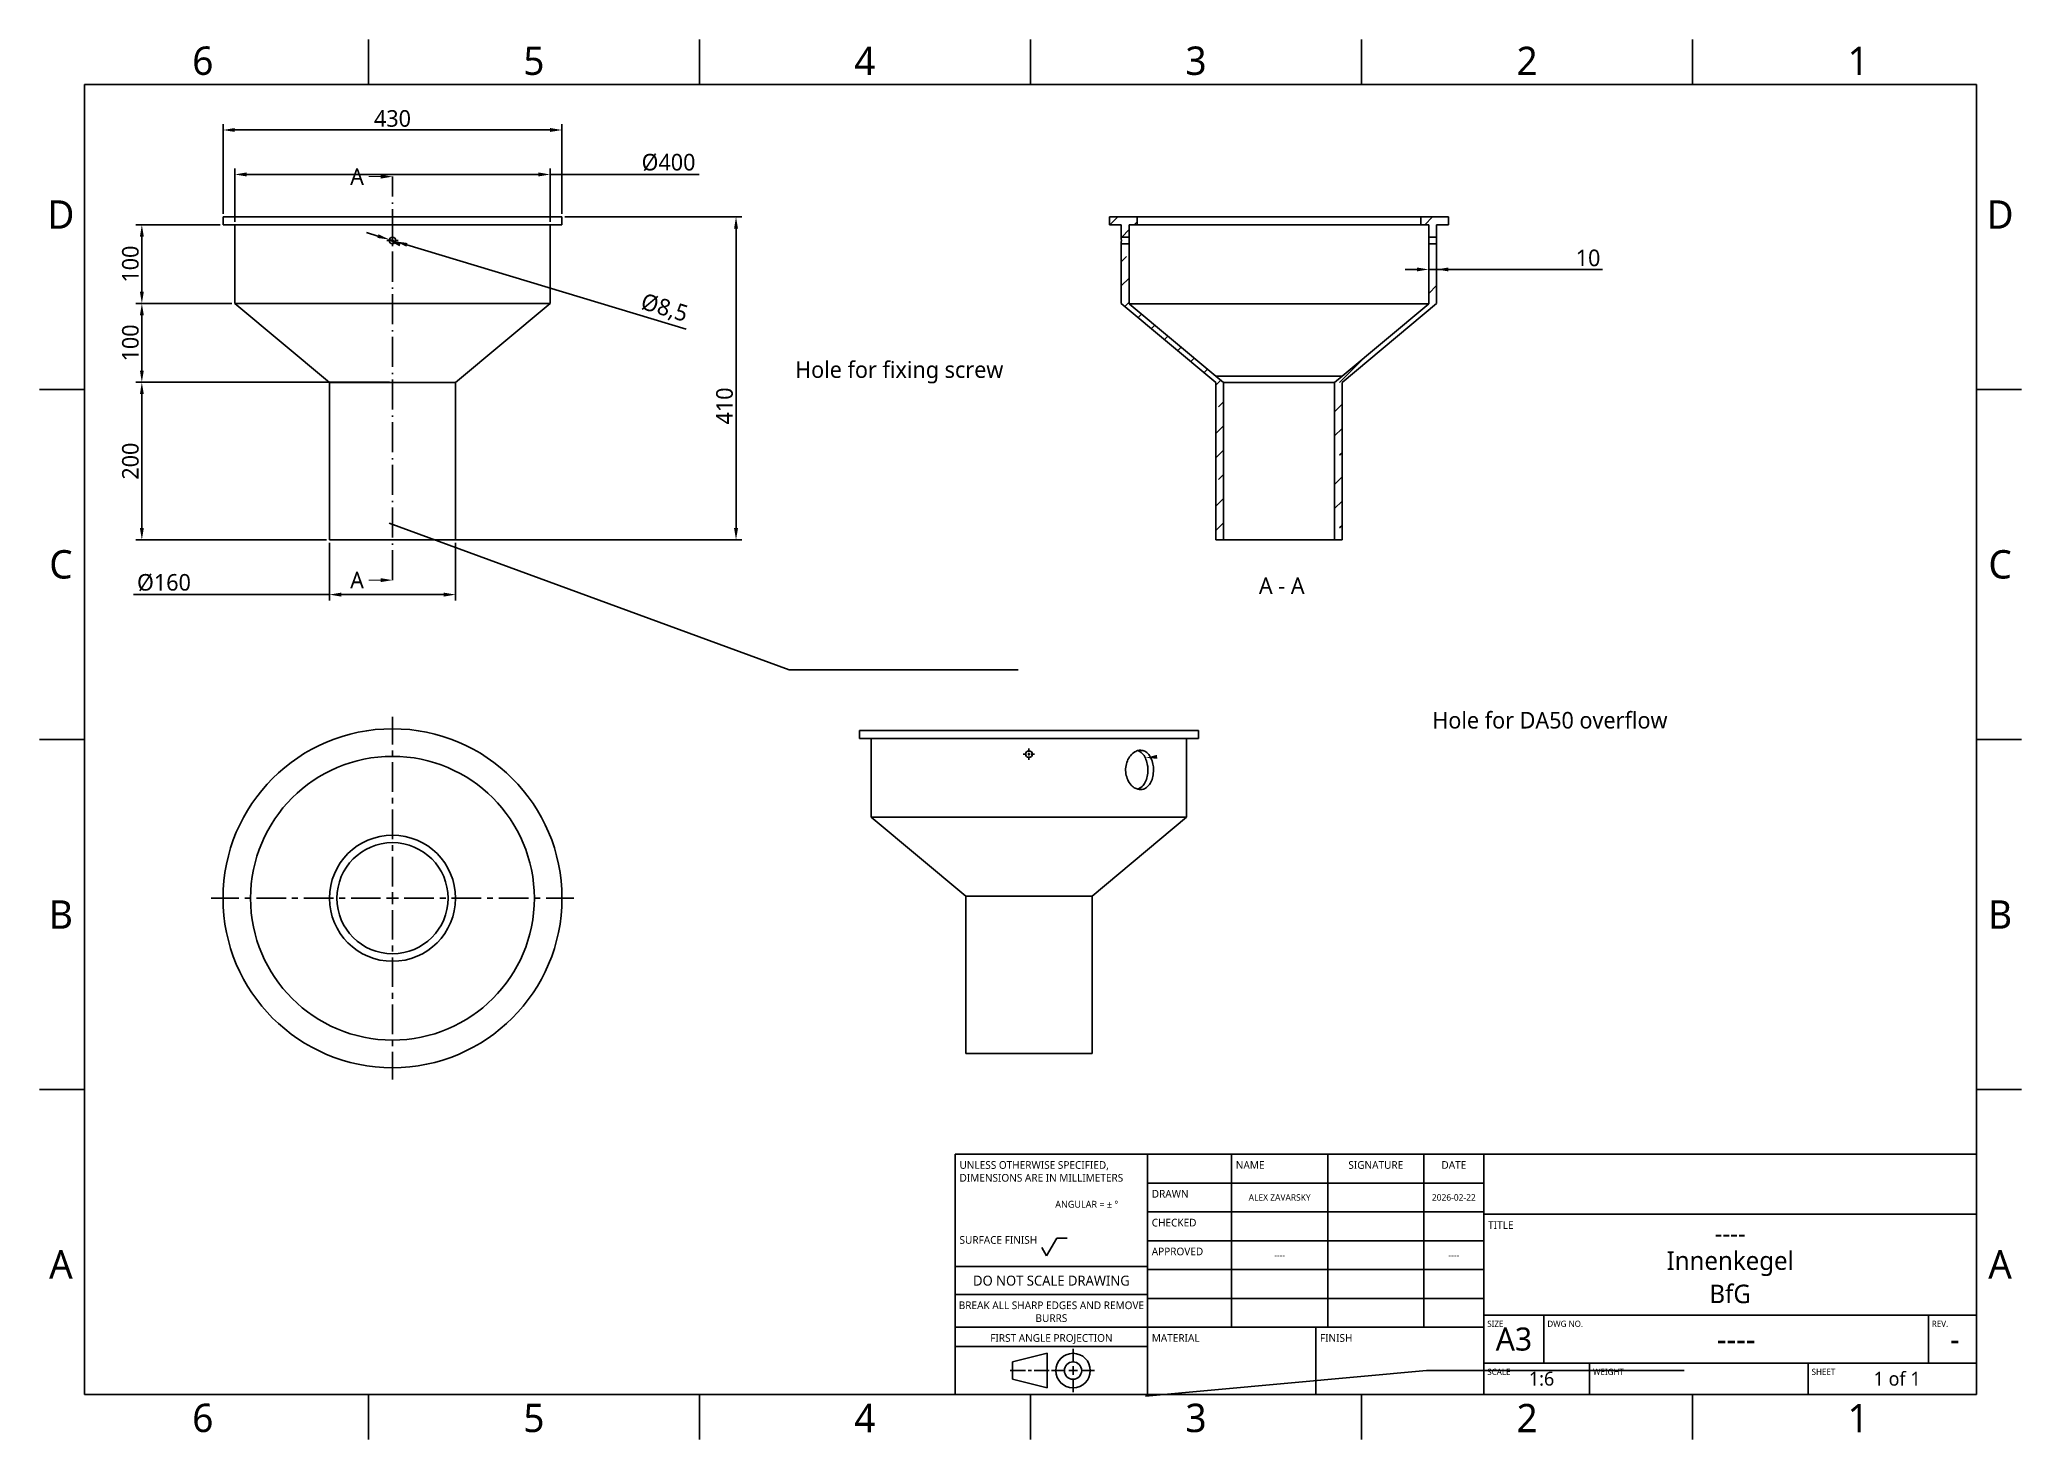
# Model space of a CAD drawing. Extents: x 1 to 420, y 0 to 296.
import ezdxf

# ---------------------------------------------------------------- set-up
doc = ezdxf.new("R2010")
doc.units = 0
doc.header["$LTSCALE"] = 12.7
doc.header["$MEASUREMENT"] = 0
doc.header["$PDMODE"] = 33
doc.header["$PDSIZE"] = 1
doc.linetypes.add('CENTER', pattern=[0.787402, 0.492126, -0.098425, 0.098425, -0.098425])
doc.linetypes.add('ONS_DASHDOT', pattern=[0.71, 0.5, -0.1, 0.01, -0.1])
doc.layers.get('DEFPOINTS').update_dxf_attribs({"linetype": 'CONTINUOUS'})
for name, color, linetype in [('ANNOTATION_TEXT', 7, 'CONTINUOUS'), ('BORDER_FRAME', 7, 'CONTINUOUS'), ('BORDER_ZONES', 7, 'CONTINUOUS'), ('CENTERMARKS', 7, 'CONTINUOUS'), ('SECTION_CUTTING_LINE', 7, 'ONS_DASHDOT'), ('TITLE_BLOCK', 7, 'CONTINUOUS'), ('VIEW_HATCHES', 7, 'CONTINUOUS'), ('VISIBLE', 7, 'CONTINUOUS')]:
    doc.layers.add(name, color=color, linetype=linetype)
doc.styles.add('ONSHAPE-STANDARD', font='NotoSans-Regular.ttf')
doc.styles.add('ONSHAPE-STANDARD-DIMENSION', font='')
doc.styles.add('ONSHAPE-STANDARD-FIELDS', font='')
doc.styles.add('ONSHAPE-STANDARD-NOTESTYLE', font='NotoSans-Regular.ttf', dxfattribs={"height": 3.5})
doc.styles.add('ONSHAPE-STANDARD-VIEW-LABE', font='NotoSans-Regular.ttf', dxfattribs={"height": 3.5})
doc.styles.get('ONSHAPE-STANDARD-DIMENSION').set_extended_font_data('Noto Sans')
doc.styles.get('ONSHAPE-STANDARD-FIELDS').set_extended_font_data('Noto Sans')
doc.dimstyles.new('ONSHAPE-ISO-25$0', dxfattribs={"dimtxt": 3.5, "dimasz": 2.5, "dimexe": 1.25, "dimexo": 0.625, "dimtad": 1, "dimtxsty": 'ONSHAPE-STANDARD-DIMENSION', "dimcen": 2.5, "dimclrd": 7, "dimclre": 7, "dimclrt": 7, "dimadec": 1, "dimazin": 3, "dimtfac": 1, "dimtmove": 0, "dimatfit": 3})
doc.dimstyles.new('ONSHAPE-ISO-25$3', dxfattribs={"dimtxt": 3.5, "dimasz": 2.5, "dimexe": 1.25, "dimexo": 0.625, "dimtad": 1, "dimtxsty": 'ONSHAPE-STANDARD-DIMENSION', "dimcen": 0, "dimclrd": 7, "dimclre": 7, "dimclrt": 7, "dimadec": 1, "dimazin": 3, "dimtfac": 1, "dimtmove": 0, "dimatfit": 3})
pattern_1 = [(45, (263.032, 190.6954), (-2.56042, 2.56042), [8.69037, -2.1726])]

# ---------------------------------------------------------------- blocks, each defined once
blk = doc.blocks.new('*D1')
at = {"layer": 'ANNOTATION_TEXT', "color": 7}
for p, q in [((39.77, 259.65), (39.77, 278.64)), ((108.94, 277.39), (42.27, 277.39)), ((111.44, 259.65), (111.44, 278.64))]:
    blk.add_line(p, q, dxfattribs=at)
for points in [[(42.27, 277.81), (42.27, 276.98), (39.77, 277.39)], [(108.94, 276.98), (108.94, 277.81), (111.44, 277.39)]]:
    blk.add_solid(points, dxfattribs=at)
at = {"layer": 'DEFPOINTS', "color": 0}
for p in [(39.77, 277.39), (39.77, 277.39), (39.77, 259.03), (111.44, 259.03)]:
    blk.add_point(p, dxfattribs=at)
at = {"layer": 'ANNOTATION_TEXT', "color": 7, "insert": (75.6, 279.81), "char_height": 3.5, "attachment_point": 5, "style": 'ONSHAPE-STANDARD-DIMENSION'}
blk.add_mtext('430', dxfattribs=at)
blk = doc.blocks.new('*D2')
at = {"layer": 'ANNOTATION_TEXT', "color": 7}
for p, q in [((42.27, 257.99), (42.27, 269.24)), ((108.94, 257.99), (108.94, 269.24)), ((44.77, 267.99), (106.44, 267.99)), ((108.94, 267.99), (111.37, 267.99)), ((111.5, 267.99), (140.42, 267.99))]:
    blk.add_line(p, q, dxfattribs=at)
for points in [[(44.77, 268.41), (44.77, 267.57), (42.27, 267.99)], [(106.44, 267.57), (106.44, 268.41), (108.94, 267.99)]]:
    blk.add_solid(points, dxfattribs=at)
at = {"layer": 'DEFPOINTS', "color": 0}
for p in [(108.94, 267.99), (108.94, 267.99), (42.27, 257.36), (108.94, 257.36)]:
    blk.add_point(p, dxfattribs=at)
at = {"layer": 'ANNOTATION_TEXT', "color": 7, "insert": (133.97, 270.51), "char_height": 3.5, "attachment_point": 5, "style": 'ONSHAPE-STANDARD-DIMENSION'}
blk.add_mtext('%%c400', dxfattribs=at)
blk = doc.blocks.new('*D3')
at = {"layer": 'ANNOTATION_TEXT', "color": 7}
for p, q in [((112.06, 259.03), (149.49, 259.03)), ((148.24, 256.53), (148.24, 193.2)), ((76.23, 190.7), (149.49, 190.7))]:
    blk.add_line(p, q, dxfattribs=at)
for points in [[(148.66, 256.53), (147.82, 256.53), (148.24, 259.03)], [(147.82, 193.2), (148.66, 193.2), (148.24, 190.7)]]:
    blk.add_solid(points, dxfattribs=at)
at = {"layer": 'DEFPOINTS', "color": 0}
for p in [(111.44, 259.03), (75.6, 190.7), (148.24, 190.7), (148.24, 190.7)]:
    blk.add_point(p, dxfattribs=at)
at = {"layer": 'ANNOTATION_TEXT', "color": 7, "insert": (145.82, 219.03), "char_height": 3.5, "attachment_point": 5, "rotation": 90, "style": 'ONSHAPE-STANDARD-DIMENSION'}
blk.add_mtext('410', dxfattribs=at)
blk = doc.blocks.new('*D4')
at = {"layer": 'ANNOTATION_TEXT', "color": 7}
for p, q in [((62.27, 190.07), (62.27, 177.89)), ((88.94, 190.07), (88.94, 177.89)), ((62.27, 179.14), (20.84, 179.14)), ((64.77, 179.14), (86.44, 179.14))]:
    blk.add_line(p, q, dxfattribs=at)
for points in [[(64.77, 179.56), (64.77, 178.72), (62.27, 179.14)], [(86.44, 178.72), (86.44, 179.56), (88.94, 179.14)]]:
    blk.add_solid(points, dxfattribs=at)
at = {"layer": 'DEFPOINTS', "color": 0}
for p in [(62.27, 190.7), (88.94, 190.7), (88.94, 179.14), (88.94, 179.14)]:
    blk.add_point(p, dxfattribs=at)
at = {"layer": 'ANNOTATION_TEXT', "color": 7, "insert": (27.29, 181.66), "char_height": 3.5, "attachment_point": 5, "style": 'ONSHAPE-STANDARD-DIMENSION'}
blk.add_mtext('%%c160', dxfattribs=at)
blk = doc.blocks.new('*D5')
at = {"layer": 'ANNOTATION_TEXT', "color": 7}
for p, q in [((72.53, 254.96), (70.14, 255.68)), ((74.92, 254.23), (76.28, 253.82)), ((78.67, 253.1), (137.7, 235.3))]:
    blk.add_line(p, q, dxfattribs=at)
for points in [[(72.41, 254.56), (72.65, 255.35), (74.92, 254.23)], [(78.79, 253.5), (78.55, 252.7), (76.28, 253.82)]]:
    blk.add_solid(points, dxfattribs=at)
at = {"layer": 'DEFPOINTS', "color": 0}
for p in [(74.92, 254.23), (76.28, 253.82)]:
    blk.add_point(p, dxfattribs=at)
at = {"layer": 'ANNOTATION_TEXT', "color": 7, "insert": (133.05, 239.59), "char_height": 3.5, "attachment_point": 5, "rotation": 343.2188, "style": 'ONSHAPE-STANDARD-DIMENSION'}
blk.add_mtext('%%c8,5', dxfattribs=at)
blk = doc.blocks.new('*D6')
at = {"layer": 'ANNOTATION_TEXT', "color": 7}
for p, q in [((292.2, 247.9), (289.7, 247.9)), ((294.7, 248.53), (294.7, 249.15)), ((294.7, 247.9), (296.37, 247.9)), ((296.37, 248.53), (296.37, 249.15)), ((296.37, 247.9), (331.47, 247.9)), ((298.87, 247.9), (301.37, 247.9))]:
    blk.add_line(p, q, dxfattribs=at)
for points in [[(292.2, 247.49), (292.2, 248.32), (294.7, 247.9)], [(298.87, 248.32), (298.87, 247.49), (296.37, 247.9)]]:
    blk.add_solid(points, dxfattribs=at)
at = {"layer": 'DEFPOINTS', "color": 0}
for p in [(294.7, 247.9), (296.37, 247.9), (296.37, 247.9), (296.37, 247.9)]:
    blk.add_point(p, dxfattribs=at)
at = {"layer": 'ANNOTATION_TEXT', "color": 7, "insert": (328.39, 250.32), "char_height": 3.5, "attachment_point": 5, "style": 'ONSHAPE-STANDARD-DIMENSION'}
blk.add_mtext('10', dxfattribs=at)
blk = doc.blocks.new('*D7')
at = {"layer": 'ANNOTATION_TEXT', "color": 7}
for p, q in [((41.64, 240.7), (21.36, 240.7)), ((22.61, 238.2), (22.61, 226.53)), ((61.64, 224.03), (21.36, 224.03))]:
    blk.add_line(p, q, dxfattribs=at)
for points in [[(23.03, 238.2), (22.2, 238.2), (22.61, 240.7)], [(22.2, 226.53), (23.03, 226.53), (22.61, 224.03)]]:
    blk.add_solid(points, dxfattribs=at)
at = {"layer": 'DEFPOINTS', "color": 0}
for p in [(42.27, 240.7), (22.61, 224.03), (22.61, 224.03), (62.27, 224.03)]:
    blk.add_point(p, dxfattribs=at)
at = {"layer": 'ANNOTATION_TEXT', "color": 7, "insert": (20.2, 232.36), "char_height": 3.5, "attachment_point": 5, "rotation": 90, "style": 'ONSHAPE-STANDARD-DIMENSION'}
blk.add_mtext('100', dxfattribs=at)
blk = doc.blocks.new('*D8')
at = {"layer": 'ANNOTATION_TEXT', "color": 7}
for p, q in [((74.98, 224.03), (21.36, 224.03)), ((22.61, 221.53), (22.61, 193.2)), ((61.64, 190.7), (21.36, 190.7))]:
    blk.add_line(p, q, dxfattribs=at)
for points in [[(23.03, 221.53), (22.2, 221.53), (22.61, 224.03)], [(22.2, 193.2), (23.03, 193.2), (22.61, 190.7)]]:
    blk.add_solid(points, dxfattribs=at)
at = {"layer": 'DEFPOINTS', "color": 0}
for p in [(75.6, 224.03), (22.61, 190.7), (22.61, 190.7), (62.27, 190.7)]:
    blk.add_point(p, dxfattribs=at)
at = {"layer": 'ANNOTATION_TEXT', "color": 7, "insert": (20.2, 207.36), "char_height": 3.5, "attachment_point": 5, "rotation": 90, "style": 'ONSHAPE-STANDARD-DIMENSION'}
blk.add_mtext('200', dxfattribs=at)
blk = doc.blocks.new('*D9')
at = {"layer": 'ANNOTATION_TEXT', "color": 7}
for p, q in [((39.14, 257.36), (21.36, 257.36)), ((22.61, 254.86), (22.61, 243.2)), ((41.64, 240.7), (21.36, 240.7))]:
    blk.add_line(p, q, dxfattribs=at)
for points in [[(23.03, 254.86), (22.2, 254.86), (22.61, 257.36)], [(22.2, 243.2), (23.03, 243.2), (22.61, 240.7)]]:
    blk.add_solid(points, dxfattribs=at)
at = {"layer": 'DEFPOINTS', "color": 0}
for p in [(39.77, 257.36), (22.61, 240.7), (22.61, 240.7), (42.27, 240.7)]:
    blk.add_point(p, dxfattribs=at)
at = {"layer": 'ANNOTATION_TEXT', "color": 7, "insert": (20.2, 249.03), "char_height": 3.5, "attachment_point": 5, "rotation": 90, "style": 'ONSHAPE-STANDARD-DIMENSION'}
blk.add_mtext('100', dxfattribs=at)

msp = doc.modelspace()

# ---------------------------------------------------------------- hatches: boundary and pattern name
at = {"layer": 'VIEW_HATCHES'}
h = msp.add_hatch(dxfattribs=at)
h.set_pattern_fill('ISO02W100', color=256, scale=28.967894, style=0, pattern_type=2)
h.set_pattern_definition(pattern_1)
edge = h.paths.add_edge_path(flags=0)
edge.add_line((233.0321, 259.0288), (233.0321, 257.3621))
edge.add_line((227.1988, 259.0288), (233.0321, 259.0288))
edge.add_line((227.1988, 257.3621), (227.1988, 259.0288))
edge.add_line((229.6988, 257.3621), (227.1988, 257.3621))
edge.add_line((229.6988, 254.7371), (229.6988, 257.3621))
edge.add_line((231.3655, 254.7371), (229.6988, 254.7371))
edge.add_line((231.3655, 254.7371), (231.3655, 257.3621))
edge.add_line((233.0321, 257.3621), (231.3655, 257.3621))
h = msp.add_hatch(dxfattribs=at)
h.set_pattern_fill('ISO02W100', color=256, scale=28.967894, style=0, pattern_type=2)
h.set_pattern_definition(pattern_1)
edge = h.paths.add_edge_path(flags=0)
edge.add_line((294.6988, 257.3621), (294.6988, 254.7371))
edge.add_line((296.3655, 254.7371), (294.6988, 254.7371))
edge.add_line((296.3655, 257.3621), (296.3655, 254.7371))
edge.add_line((298.8655, 257.3621), (296.3655, 257.3621))
edge.add_line((298.8655, 259.0288), (298.8655, 257.3621))
edge.add_line((293.0321, 259.0288), (298.8655, 259.0288))
edge.add_line((293.0321, 257.3621), (293.0321, 259.0288))
edge.add_line((294.6988, 257.3621), (293.0321, 257.3621))
h = msp.add_hatch(dxfattribs=at)
h.set_pattern_fill('ISO02W100', color=256, scale=28.967894, style=0, pattern_type=2)
h.set_pattern_definition(pattern_1)
edge = h.paths.add_edge_path(flags=0)
edge.add_line((249.6988, 190.6954), (251.2821, 190.6954))
edge.add_line((251.2821, 190.6954), (251.2821, 224.0288))
edge.add_line((249.6988, 225.3305), (251.2821, 224.0288))
edge.add_line((249.6988, 225.3305), (231.3655, 240.6082))
edge.add_line((231.3655, 240.6082), (231.3655, 253.3204))
edge.add_line((229.6988, 253.3204), (231.3655, 253.3204))
edge.add_line((229.6988, 240.6954), (229.6988, 253.3204))
edge.add_line((249.6988, 224.0288), (229.6988, 240.6954))
edge.add_line((249.6988, 190.6954), (249.6988, 224.0288))
h = msp.add_hatch(dxfattribs=at)
h.set_pattern_fill('ISO02W100', color=256, scale=28.967894, style=0, pattern_type=2)
h.set_pattern_definition(pattern_1)
edge = h.paths.add_edge_path(flags=0)
edge.add_line((296.3655, 240.6954), (276.3655, 224.0288))
edge.add_line((296.3655, 253.3204), (296.3655, 240.6954))
edge.add_line((294.6988, 253.3204), (296.3655, 253.3204))
edge.add_line((294.6988, 253.3204), (294.6988, 240.6082))
edge.add_line((294.6988, 240.6082), (276.3655, 225.3305))
edge.add_line((274.7821, 224.0288), (276.3655, 225.3305))
edge.add_line((274.7821, 224.0288), (274.7821, 190.6954))
edge.add_line((274.7821, 190.6954), (276.3655, 190.6954))
edge.add_line((276.3655, 224.0288), (276.3655, 190.6954))

# ---------------------------------------------------------------- linework, layer by layer
at = {"layer": 'ANNOTATION_TEXT', "extrusion": (0, -0.500613, -0.865671)}
msp.add_lwpolyline([(74.8943, -224.39), (159.4931, -188.6006), (207.8811, -188.6006)], dxfattribs=at)
at = {"layer": 'ANNOTATION_TEXT', "extrusion": (0, -0.957171, 0.289522)}
msp.add_lwpolyline([(234.7832, 33.294), (294.2094, 52.0123), (348.708, 52.0123)], dxfattribs=at)
at = {"layer": 'ANNOTATION_TEXT'}
for points in [[(77.0985, 252.7778), (74.8943, 254.0288), (77.3851, 253.5603)], [(237.3107, 144.4252), (234.7832, 144.6131), (237.235, 145.2551)]]:
    msp.add_solid(points, dxfattribs=at)
at = {"layer": 'BORDER_FRAME'}
for p, q in [((10.5, 10), (10.5, 287)), ((10.5, 287), (410.5, 287)), ((410.5, 287), (410.5, 10)), ((410.5, 10), (10.5, 10))]:
    msp.add_line(p, q, dxfattribs=at)
at = {"layer": 'BORDER_ZONES'}
for p, q in [((70.5, 287), (70.5, 296.5)), ((140.5, 287), (140.5, 296.5)), ((210.5, 287), (210.5, 296.5)), ((280.5, 287), (280.5, 296.5)), ((350.5, 287), (350.5, 296.5)), ((10.5, 222.5), (1, 222.5)), ((410.5, 222.5), (420, 222.5)), ((10.5, 148.5), (1, 148.5)), ((410.5, 148.5), (420, 148.5)), ((10.5, 74.5), (1, 74.5)), ((410.5, 74.5), (420, 74.5)), ((70.5, 10), (70.5, 0.5)), ((140.5, 10), (140.5, 0.5)), ((210.5, 10), (210.5, 0.5)), ((280.5, 10), (280.5, 0.5)), ((350.5, 10), (350.5, 0.5))]:
    msp.add_line(p, q, dxfattribs=at)
at = {"layer": 'CENTERMARKS', "linetype": 'CENTER'}
for p, q in [((75.1068, 254.0288), (74.3985, 254.0288)), ((75.6026, 254.5246), (75.6026, 255.2329)), ((75.6026, 253.5329), (75.6026, 252.8246)), ((76.0985, 254.0288), (76.8068, 254.0288)), ((75.6026, 117.4337), (75.6026, 153.267)), ((209.6799, 145.3975), (208.9716, 145.3975)), ((210.1757, 145.8933), (210.1757, 146.6016)), ((210.1757, 144.9016), (210.1757, 144.1933)), ((210.6716, 145.3975), (211.3799, 145.3975)), ((73.1026, 114.9337), (37.2693, 114.9337)), ((78.1026, 114.9337), (113.936, 114.9337)), ((75.6026, 112.4337), (75.6026, 76.6004))]:
    msp.add_line(p, q, dxfattribs=at)
at = {"layer": 'CENTERMARKS', "linetype": 'CONTINUOUS'}
for p, q in [((75.3547, 254.0288), (75.8506, 254.0288)), ((75.6026, 253.7808), (75.6026, 254.2767)), ((209.9278, 145.3975), (210.4236, 145.3975)), ((210.1757, 145.1495), (210.1757, 145.6454)), ((74.3526, 114.9337), (76.8526, 114.9337)), ((75.6026, 113.6837), (75.6026, 116.1837))]:
    msp.add_line(p, q, dxfattribs=at)
at = {"layer": 'SECTION_CUTTING_LINE', "color": 7}
msp.add_line((75.6026, 182.1954), (75.6026, 267.5288), dxfattribs=at)
for points in [[(73.1026, 267.6329), (70.6026, 267.6329), (73.1026, 267.4246), (70.6026, 267.4246)], [(75.6026, 267.5288), (73.1026, 267.9454), (73.1026, 267.1121)], [(73.1026, 182.2996), (70.6026, 182.2996), (73.1026, 182.0913), (70.6026, 182.0913)], [(75.6026, 182.1954), (73.1026, 182.6121), (73.1026, 181.7788)]]:
    msp.add_solid(points, dxfattribs=at)
at = {"layer": 'TITLE_BLOCK'}
for p, q in [((194.6, 10), (194.6, 60.8)), ((194.6, 60.8), (235.24, 60.8)), ((235.24, 10), (235.24, 60.8)), ((235.24, 60.8), (306.36, 60.8)), ((253.02, 24.224), (253.02, 60.8)), ((273.34, 24.224), (273.34, 60.8)), ((293.66, 24.224), (293.66, 60.8)), ((306.36, 10), (306.36, 60.8)), ((306.36, 60.8), (410.5, 60.8)), ((235.24, 54.704), (306.36, 54.704)), ((235.24, 48.608), (306.36, 48.608)), ((306.36, 48.1), (410.5, 48.1)), ((213.904, 39.3298), (216.0376, 43.0253)), ((216.0376, 43.0253), (218.2728, 43.0253)), ((235.24, 42.512), (306.36, 42.512)), ((212.888, 41.0896), (213.904, 39.3298)), ((194.6, 37.0256), (235.24, 37.0256)), ((235.24, 36.416), (306.36, 36.416)), ((194.6, 31.1328), (235.24, 31.1328)), ((235.24, 30.32), (306.36, 30.32)), ((306.36, 26.764), (410.5, 26.764)), ((319.06, 16.604), (319.06, 26.764)), ((400.34, 16.604), (400.34, 26.764)), ((194.6, 24.224), (235.24, 24.224)), ((235.24, 24.224), (306.36, 24.224)), ((270.8, 10), (270.8, 24.224)), ((194.6, 20.16), (235.24, 20.16)), ((214.0056, 18.697), (206.6904, 16.8682)), ((206.6904, 16.8682), (206.6904, 13.2106)), ((214.0056, 11.3818), (214.0056, 18.697)), ((219.492, 16.8682), (219.492, 19.6114)), ((209.4336, 15.0394), (206.2332, 15.0394)), ((206.6904, 13.2106), (214.0056, 11.3818)), ((210.7138, 15.0394), (209.9822, 15.0394)), ((211.2624, 15.0394), (214.4628, 15.0394)), ((217.6632, 15.0394), (214.92, 15.0394)), ((220.4064, 15.0394), (218.5776, 15.0394)), ((219.492, 15.9538), (219.492, 14.125)), ((219.492, 13.2106), (219.492, 10.4674)), ((221.3208, 15.0394), (224.064, 15.0394)), ((306.36, 16.604), (410.5, 16.604)), ((328.712, 10), (328.712, 16.604)), ((374.94, 10), (374.94, 16.604)), ((194.6, 10), (235.24, 10))]:
    msp.add_line(p, q, dxfattribs=at)
for radius in [3.6576, 1.8288]:
    msp.add_circle((219.492, 15.0394), radius, dxfattribs=at)
at = {"layer": 'VISIBLE'}
for p, q in [((39.7693, 259.0288), (39.7693, 257.3621)), ((111.436, 259.0288), (39.7693, 259.0288)), ((111.436, 257.3621), (39.7693, 257.3621)), ((42.2693, 257.3621), (42.2693, 240.6954)), ((108.936, 240.6954), (108.936, 257.3621)), ((111.436, 257.3621), (111.436, 259.0288)), ((227.1988, 257.3621), (227.1988, 259.0288)), ((227.1988, 259.0288), (233.0321, 259.0288)), ((229.6988, 257.3621), (227.1988, 257.3621)), ((229.6988, 254.7371), (229.6988, 257.3621)), ((233.0321, 257.3621), (231.3655, 257.3621)), ((231.3655, 254.7371), (231.3655, 257.3621)), ((233.0321, 259.0288), (233.0321, 257.3621)), ((293.0321, 259.0288), (233.0321, 259.0288)), ((293.0321, 257.3621), (233.0321, 257.3621)), ((293.0321, 259.0288), (298.8655, 259.0288)), ((293.0321, 257.3621), (293.0321, 259.0288)), ((294.6988, 257.3621), (293.0321, 257.3621)), ((294.6988, 257.3621), (294.6988, 254.7371)), ((298.8655, 257.3621), (296.3655, 257.3621)), ((296.3655, 257.3621), (296.3655, 254.7371)), ((298.8655, 259.0288), (298.8655, 257.3621)), ((231.3655, 254.7371), (229.6988, 254.7371)), ((229.6988, 253.3204), (231.3655, 253.3204)), ((229.6988, 240.6954), (229.6988, 253.3204)), ((231.3655, 240.6082), (231.3655, 253.3204)), ((296.3655, 254.7371), (294.6988, 254.7371)), ((294.6988, 253.3204), (294.6988, 240.6082)), ((294.6988, 253.3204), (296.3655, 253.3204)), ((296.3655, 253.3204), (296.3655, 240.6954)), ((42.2693, 240.6954), (62.2693, 224.0288)), ((108.936, 240.6954), (42.2693, 240.6954)), ((88.936, 224.0288), (108.936, 240.6954)), ((249.6988, 224.0288), (229.6988, 240.6954)), ((249.6988, 225.3305), (231.3655, 240.6082)), ((294.6988, 240.6082), (231.3655, 240.6082)), ((296.3655, 240.6954), (276.3655, 224.0288)), ((294.6988, 240.6082), (276.3655, 225.3305)), ((62.2693, 224.0288), (62.2693, 190.6954)), ((88.936, 224.0288), (62.2693, 224.0288)), ((88.936, 190.6954), (88.936, 224.0288)), ((249.6988, 225.3305), (251.2821, 224.0288)), ((276.3655, 225.3305), (249.6988, 225.3305)), ((249.6988, 190.6954), (249.6988, 224.0288)), ((251.2821, 190.6954), (251.2821, 224.0288)), ((274.7821, 224.0288), (251.2821, 224.0288)), ((274.7821, 224.0288), (276.3655, 225.3305)), ((274.7821, 224.0288), (274.7821, 190.6954)), ((276.3655, 224.0288), (276.3655, 190.6954)), ((88.936, 190.6954), (62.2693, 190.6954)), ((249.6988, 190.6954), (251.2821, 190.6954)), ((274.7821, 190.6954), (251.2821, 190.6954)), ((274.7821, 190.6954), (276.3655, 190.6954)), ((174.3424, 150.3975), (174.3424, 148.7308)), ((246.0091, 150.3975), (174.3424, 150.3975)), ((246.0091, 148.7308), (174.3424, 148.7308)), ((176.8424, 148.7308), (176.8424, 132.0641)), ((243.5091, 132.0641), (243.5091, 148.7308)), ((246.0091, 148.7308), (246.0091, 150.3975)), ((176.8424, 132.0641), (196.8424, 115.3975)), ((243.5091, 132.0641), (176.8424, 132.0641)), ((223.5091, 115.3975), (243.5091, 132.0641)), ((196.8424, 115.3975), (196.8424, 82.0641)), ((223.5091, 115.3975), (196.8424, 115.3975)), ((223.5091, 82.0641), (223.5091, 115.3975)), ((223.5091, 82.0641), (196.8424, 82.0641))]:
    msp.add_line(p, q, dxfattribs=at)
for centre, radius in [((75.6026, 254.0288), 0.7083), ((75.6026, 114.9337), 35.8333), ((75.6026, 114.9337), 30), ((210.1757, 145.3975), 0.7083), ((75.6026, 114.9337), 13.3333), ((75.6026, 114.9337), 11.75)]:
    msp.add_circle(centre, radius, dxfattribs=at)
for centre, radius, start, end in [((196.3688, 254.0288), 33.3376, 358.782487, 1.217432), ((199.7049, 254.0287), 31.6685, 358.718361, 1.281658), ((326.362, 254.0287), 31.6711, 178.71841, 181.281496), ((329.6955, 254.0287), 33.3376, 178.782487, 181.217432), ((233.746, 144.0732), 2.1576, 90.005438, 106.193472), ((233.7518, 140.0906), 2.1932, 255.740514, 269.791298)]:
    msp.add_arc(centre, radius, start, end, dxfattribs=at)
for points, knots in [([(233.2116, 137.965), (232.9537, 138.0556), (232.3915, 138.2528), (231.5107, 139.0862), (230.885, 140.2296), (230.5733, 141.5915), (230.6326, 142.9922), (231.0639, 144.2933), (231.7346, 145.3355), (232.7085, 146.017), (233.0245, 146.11), (233.1443, 146.1452)], [0, 0, 0, 0, 0.09671405, 0.21075856, 0.33081851, 0.45442139, 0.5785112, 0.70063913, 0.8188531, 0.93131918, 1, 1, 1, 1]), ([(233.1607, 146.1431), (233.265, 146.1113), (233.5438, 146.0263), (234.4129, 145.3529), (234.9571, 144.3351), (235.2935, 143.0227), (235.311, 142.3649), (235.319, 142.0641)], [0, 0, 0, 0, 0.12591409, 0.33640545, 0.5615163, 0.79953182, 1, 1, 1, 1]), ([(233.7458, 146.2308), (234.0712, 146.1849), (234.7344, 146.0913), (235.5622, 145.3555), (236.1561, 144.3269), (236.48, 143.0162), (236.4988, 142.3624), (236.5074, 142.0641)], [0, 0, 0, 0, 0.18852637, 0.38429369, 0.59353879, 0.81459361, 1, 1, 1, 1]), ([(235.319, 142.0641), (235.2957, 141.6017), (235.2498, 140.6926), (234.7685, 139.4454), (234.2915, 138.5446), (233.2194, 138.0029), (233.2138, 138.002), (233.2136, 138.002)], [0, 0, 0, 0, 0.2652962, 0.52159982, 0.76371458, 0.99221823, 1, 1, 1, 1]), ([(236.5074, 142.0641), (236.4804, 141.6004), (236.4273, 140.6884), (235.9903, 139.4563), (235.3413, 138.5007), (234.4237, 137.942), (233.9531, 137.9112), (233.7438, 137.8975)], [0, 0, 0, 0, 0.22567073, 0.4437673, 0.64982979, 0.84429435, 1, 1, 1, 1])]:
    msp.add_open_spline(points, degree=3, knots=knots, dxfattribs=at)

# ---------------------------------------------------------------- texts
at = {"layer": 'ANNOTATION_TEXT', "char_height": 3.5, "attachment_point": 4, "style": 'ONSHAPE-STANDARD-NOTESTYLE'}
for s, insert, width in [('Hole for fixing screw', (160.7431, 226.1264), 47.137943), ('Hole for DA50 overflow', (295.4594, 152.5493), 53.248638)]:
    msp.add_mtext(s, dxfattribs=dict(at, insert=insert, width=width))
at = {"layer": 'ANNOTATION_TEXT', "color": 7, "insert": (263.0321, 182.7788), "char_height": 3.5, "attachment_point": 2, "style": 'ONSHAPE-STANDARD-VIEW-LABE'}
msp.add_mtext(' A - A ', dxfattribs=at)
at = {"layer": 'BORDER_ZONES', "char_height": 6, "attachment_point": 5, "style": 'ONSHAPE-STANDARD'}
for s, insert in [('6', (35.5, 292)), ('5', (105.5, 292)), ('4', (175.5, 292)), ('3', (245.5, 292)), ('2', (315.5, 292)), ('1', (385.5, 292)), ('D', (5.5, 259.5)), ('D', (415.5, 259.5)), ('C', (5.5, 185.5)), ('C', (415.5, 185.5)), ('B', (5.5, 111.5)), ('B', (415.5, 111.5)), ('A', (5.5, 37.5)), ('A', (415.5, 37.5)), ('6', (35.5, 5)), ('5', (105.5, 5)), ('4', (175.5, 5)), ('3', (245.5, 5)), ('2', (315.5, 5)), ('1', (385.5, 5))]:
    msp.add_mtext(s, dxfattribs=dict(at, insert=insert))
at = {"layer": 'SECTION_CUTTING_LINE', "color": 7, "char_height": 3.5, "width": 3.120913, "attachment_point": 1, "style": 'ONSHAPE-STANDARD'}
for insert in [(66.6532, 269.2788), (66.6532, 183.9454)]:
    msp.add_mtext('\\fNoto Sans|b0|i0|c0|p0;\\W1.0000000000;\\T1.0000000000;\\o\\lA', dxfattribs=dict(at, insert=insert))
at = {"layer": 'TITLE_BLOCK'}
for s, insert, char_height, width, attachment_point, style in [('UNLESS OTHERWISE SPECIFIED, DIMENSIONS ARE IN MILLIMETERS', (195.4941, 59.337), 1.6256, 39.8272, 1, 'ONSHAPE-STANDARD'), ('NAME', (253.9141, 59.337), 1.6256, 19.9136, 1, 'ONSHAPE-STANDARD'), ('SIGNATURE', (283.5, 59.337), 1.6256, 19.9136, 2, 'ONSHAPE-STANDARD'), ('DATE', (300.01, 59.337), 1.6256, 12.446, 2, 'ONSHAPE-STANDARD'), ('^JANGULAR = ± °^J', (215.7247, 53.3873), 1.46304, 19.9136, 1, 'ONSHAPE-STANDARD'), ('DRAWN', (236.1341, 53.241), 1.6256, 17.4244, 1, 'ONSHAPE-STANDARD'), ('ALEX ZAVARSKY', (263.18, 51.656), 1.365504, 20.32, 5, 'ONSHAPE-STANDARD-FIELDS'), ('2026-02-22', (300.01, 51.656), 1.3655, 12.7, 5, 'ONSHAPE-STANDARD-FIELDS'), ('CHECKED', (236.1341, 47.145), 1.6256, 17.4244, 1, 'ONSHAPE-STANDARD'), ('TITLE', (307.2541, 46.637), 1.6256, 12.446, 1, 'ONSHAPE-STANDARD'), ('SURFACE FINISH', (195.4941, 43.4874), 1.6256, 19.9136, 1, 'ONSHAPE-STANDARD'), ('----', (358.43, 44.036), 3.90144, 93.98, 5, 'ONSHAPE-STANDARD-FIELDS'), ('APPROVED', (236.1341, 41.049), 1.6256, 17.4244, 1, 'ONSHAPE-STANDARD'), ('----', (263.18, 39.464), 1.3655, 20.32, 5, 'ONSHAPE-STANDARD-FIELDS'), ('----', (300.01, 39.464), 1.3655, 12.7, 5, 'ONSHAPE-STANDARD-FIELDS'), ('Innenkegel', (358.43, 37.6352), 3.90144, 93.98, 5, 'ONSHAPE-STANDARD-FIELDS'), ('DO NOT SCALE DRAWING', (214.92, 35.1236), 2.11328, 39.8272, 2, 'ONSHAPE-STANDARD'), ('BREAK ALL SHARP EDGES AND REMOVE BURRS', (214.92, 29.6698), 1.6256, 39.8272, 2, 'ONSHAPE-STANDARD'), ('BfG', (358.43, 31.2344), 3.90144, 93.98, 5, 'ONSHAPE-STANDARD-FIELDS'), ('SIZE', (307.0753, 25.5936), 1.30048, 12.446, 1, 'ONSHAPE-STANDARD'), ('DWG NO.', (319.7753, 25.5936), 1.30048, 79.6544, 1, 'ONSHAPE-STANDARD'), ('REV.', (401.0553, 25.5936), 1.30048, 9.9568, 1, 'ONSHAPE-STANDARD'), ('FIRST ANGLE PROJECTION', (214.92, 22.761), 1.6256, 39.8272, 2, 'ONSHAPE-STANDARD'), ('MATERIAL', (236.1341, 22.761), 1.6256, 34.8488, 1, 'ONSHAPE-STANDARD'), ('FINISH', (271.6941, 22.761), 1.6256, 34.8488, 1, 'ONSHAPE-STANDARD'), ('A3', (312.71, 21.684), 4.8768, 12.7, 5, 'ONSHAPE-STANDARD-FIELDS'), ('----', (359.7, 21.684), 4.8768, 81.28, 5, 'ONSHAPE-STANDARD-FIELDS'), ('-', (405.928, 21.684), 4.8768, 9.144, 5, 'ONSHAPE-STANDARD-FIELDS'), ('SCALE', (307.0753, 15.4336), 1.30048, 21.90496, 1, 'ONSHAPE-STANDARD'), ('1:6', (318.552, 13.302), 2.92608, 20.32, 5, 'ONSHAPE-STANDARD-FIELDS'), ('WEIGHT', (329.4273, 15.4336), 1.30048, 45.30344, 1, 'ONSHAPE-STANDARD'), ('SHEET', (375.6553, 15.4336), 1.30048, 34.8488, 1, 'ONSHAPE-STANDARD'), ('1 of 1', (393.736, 13.302), 2.92608, 33.528, 5, 'ONSHAPE-STANDARD-FIELDS')]:
    msp.add_mtext(s, dxfattribs=dict(at, insert=insert, char_height=char_height, width=width, attachment_point=attachment_point, style=style))

# ---------------------------------------------------------------- dimensions: what is measured, and where the dimension line sits
at = {"layer": 'ANNOTATION_TEXT'}
for base, p1, p2, angle, picture, middle, dimtype in [((39.7693, 277.3942), (111.436, 259.0288, -17.9167), (39.7693, 259.0288, -17.9167), 180, '*D1', (75.6026, 277.3942), 161), ((22.6147, 240.6954), (39.7693, 257.3621, -17.9167), (42.2693, 240.6954, -17.9167), 90, '*D9', (22.6147, 249.0288), 160), ((148.2397, 190.6954), (111.436, 259.0288, -17.9167), (75.6026, 190.6954, -17.9167), 90, '*D3', (148.2397, 219.0252), 160), ((22.6147, 224.0288), (42.2693, 240.6954, -17.9167), (62.2693, 224.0288, -17.9167), 90, '*D7', (22.6147, 232.3621), 160), ((22.6147, 190.6954), (75.6026, 224.0288, -17.9167), (62.2693, 190.6954, -17.9167), 90, '*D8', (22.6147, 207.3621), 160)]:
    dim = msp.add_linear_dim(base=base, p1=p1, p2=p2, angle=angle, dimstyle='ONSHAPE-ISO-25$0', override={"dimlfac": 6, "dimpost": ''}, dxfattribs=at)
    dim.commit()
    dim.dimension.update_dxf_attribs({"geometry": picture, "text_midpoint": middle, "dimtype": dimtype})
for base, p1, p2, override, picture, middle in [((108.936, 267.9903), (42.2693, 257.3621, -17.9167), (108.936, 257.3621, -17.9167), {"dimlfac": 6, "dimpost": '%%c<>'}, '*D2', (133.9717, 267.9903)), ((296.3655, 247.9028), (294.6988, 247.9028), (296.3655, 247.9028), {"dimlfac": 6, "dimpost": ''}, '*D6', (328.3858, 247.9028)), ((88.936, 179.1397), (62.2693, 190.6954, -17.9167), (88.936, 190.6954, -17.9167), {"dimlfac": 6, "dimpost": '%%c<>'}, '*D4', (27.286, 179.1397))]:
    dim = msp.add_linear_dim(base=base, p1=p1, p2=p2, dimstyle='ONSHAPE-ISO-25$0', override=override, dxfattribs=at)
    dim.commit()
    dim.dimension.update_dxf_attribs({"geometry": picture, "text_midpoint": middle, "dimtype": 160})
dim = msp.add_diameter_dim_2p(p1=(74.9245, 254.2333, -17.9167), p2=(76.2808, 253.8242, -17.9167), dimstyle='ONSHAPE-ISO-25$3', override={"dimlfac": 6, "dimpost": '%%c<>', "dimtofl": 1, "dimtmove": 0, "dimatfit": 3}, dxfattribs=at)
dim.commit()
dim.dimension.update_dxf_attribs({"geometry": '*D5', "text_midpoint": (132.248, 236.9468), "dimtype": 163})

doc.saveas('drawing.dxf')
